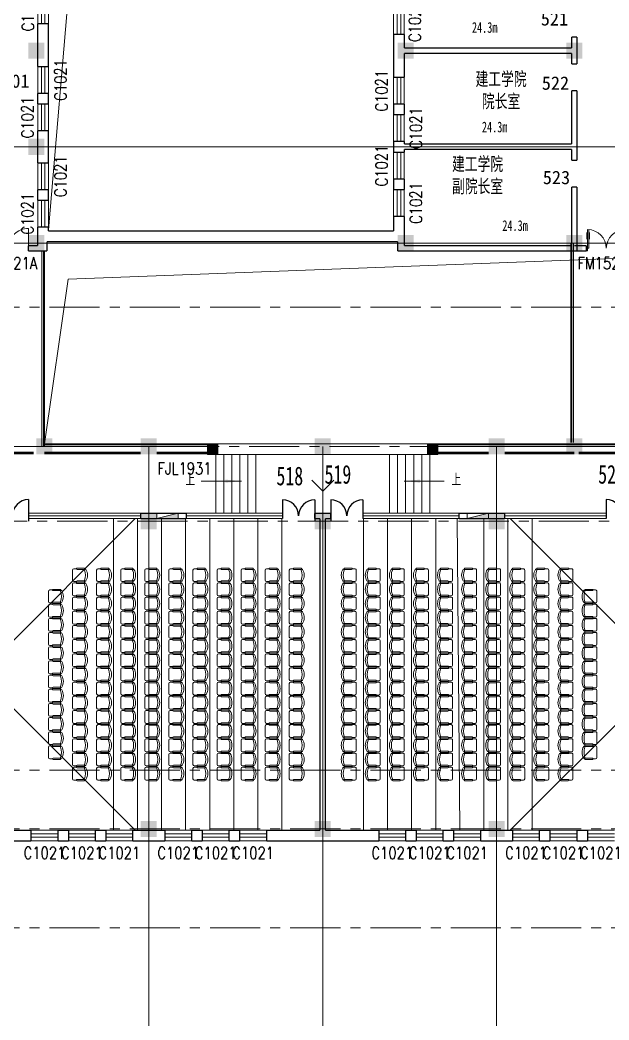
# Model space of a CAD drawing. Extents: x 2719331 to 3465925, y -270324 to -167476.
# Drawn here: x 3397543 to 3419557, y -243851 to -206462 of the extents above; entities that cross this region are included whole.
import ezdxf
from ezdxf.enums import TextEntityAlignment as Align

# ---------------------------------------------------------------- set-up
doc = ezdxf.new("R2010")
doc.units = 0
doc.header["$LTSCALE"] = 1500
doc.header["$MEASUREMENT"] = 0
doc.linetypes.add('CENTER', pattern=[2, 1.25, -0.25, 0.25, -0.25])
doc.linetypes.add('DASH', pattern=[0.35, 0.25, -0.1])
doc.layers.get('0').update_dxf_attribs({"linetype": 'CONTINUOUS', "lineweight": 0})
for name, color, linetype, lineweight in [('COLUMN', 7, 'CONTINUOUS', 5), ('DOTE', 7, 'CENTER', 5), ('LVTRY', 7, 'CONTINUOUS', 5), ('OTHER', 7, 'CONTINUOUS', 5), ('P-S-TEXT', 7, 'CONTINUOUS', 5), ('PUB_DIM', 250, 'CONTINUOUS', 5), ('STAIR', 7, 'CONTINUOUS', 5), ('U型玻璃', 7, 'CONTINUOUS', 5), ('WALL', 7, 'CONTINUOUS', 5), ('WINDOW', 7, 'CONTINUOUS', 5), ('WINDOW_TEXT', 7, 'CONTINUOUS', 5), ('我的', 7, 'CONTINUOUS', 5), ('消火栓', 7, 'CONTINUOUS', 5), ('防火卷帘', 7, 'CONTINUOUS', 5), ('防火卷帘名称', 7, 'CONTINUOUS', 5)]:
    doc.layers.add(name, color=color, linetype=linetype, lineweight=lineweight)
doc.layers.add('中文', color=4, linetype='CONTINUOUS')
doc.layers.add('地面', color=250, linetype='CONTINUOUS')
doc.styles.add('_SIMPLEX', font='SIMPLEX.shx', dxfattribs={"width": 0.6})
doc.styles.add('H1', font='romans.shx', dxfattribs={"width": 1.2, "bigfont": 'hztxt.shx'})
doc.styles.add('HZ4', font='SimSun.ttf', dxfattribs={"width": 0.7, "height": 700})
doc.styles.add('SIMPLEX', font='SIMPLEX.SHX', dxfattribs={"width": 0.6})
doc.styles.get("Standard").update_dxf_attribs({"font": 'SIMHEI.TTF', "height": 1.2})

# ---------------------------------------------------------------- blocks, each defined once
blk = doc.blocks.new('_FZH')
blk.add_solid([(0.5, -0.5), (-0.5, -0.5), (0.5, 0.5), (-0.5, 0.5)])
blk = doc.blocks.new('M_C32CXI')
for p, q in [((-188, 275), (87, 275)), ((87, 225), (-188, 225)), ((212, 250), (112, 250)), ((262, 200), (262, -200)), ((-188, -225), (87, -225)), ((87, -275), (-188, -275)), ((212, -250), (112, -250))]:
    blk.add_line(p, q)
for centre, radius, start, end in [((111, 0), 426, 148.1092, 211.8908), ((-227, 210), 28.1, 338.7607, 148.1092), ((314, 0), 552, 158.7607, 201.2393), ((-188, 250), 25, 90, 270), ((87, 250), 25, 270, 90), ((212, 200), 50, 0, 90), ((-227, -210), 28.1, 211.8908, 21.2393), ((-188, -250), 25, 90, 270), ((87, -250), 25, 270, 90), ((212, -200), 50, 270, 0)]:
    blk.add_arc(centre, radius, start, end)
at = {"width": 0.8, "flags": 9}
for tag in ['XSIZE', 'YSIZE']:
    blk.add_attdef(tag, (0, 0), '', height=0.5, dxfattribs=at)
blk = doc.blocks.new('M_A3PTU')
for p, q in [((-0.5, 0), (-0.499, -0.498)), ((0.5, 0), (0.499, -0.498))]:
    blk.add_line(p, q)
for centre, start, end in [((-0.498, -0.001), 269.885, 0.0763), ((0.498, -0.001), 179.9237, 270.115)]:
    blk.add_arc(centre, 0.498, start, end)
blk = doc.blocks.new('_ARROW')
blk.add_solid([(0, 0), (-1, 0.1), (-1, -0.1)])
blk = doc.blocks.new('A$C68C06AB7')
at = {"layer": '消火栓'}
blk.add_hatch(color=256, dxfattribs=at).paths.add_polyline_path([(800, 200), (0, 200), (800, 0)])
blk.add_line((0, 200), (800, 0), dxfattribs=at)
blk.add_lwpolyline([(0, 200), (0, 0), (800, 0), (800, 200)], close=True, dxfattribs=at)
blk = doc.blocks.new('_WBLK')
for p, q in [((-0.5, 0.5), (0.5, 0.5)), ((0.5, 0.167), (-0.5, 0.167)), ((0.5, -0.167), (-0.5, -0.167)), ((-0.5, -0.5), (0.5, -0.5))]:
    blk.add_line(p, q)
at = {"layer": 'WINDOW_TEXT', "style": 'SIMPLEX', "flags": 9}
blk.add_attdef('A', text='', height=1, dxfattribs=at).set_placement((0, 1.5), align=Align.MIDDLE)
blk = doc.blocks.new('M_A20TUI')
for p, q in [((-0.483, 0.396), (-0.483, 0.235)), ((-0.467, 0.471), (-0.467, -0.062)), ((-0.433, 0.47), (-0.433, 0.004)), ((-0.417, 0.396), (-0.417, 0.235)), ((0.417, 0.396), (0.417, 0.235)), ((0.433, 0.47), (0.433, 0.004)), ((0.467, 0.471), (0.467, -0.062)), ((0.483, 0.396), (0.483, 0.235)), ((-0.5, 0.004), (-0.433, 0.004)), ((-0.5, 0.004), (-0.5, -0.062)), ((0.5, 0.004), (0.433, 0.004)), ((0.5, 0.004), (0.5, -0.062)), ((-0.5, -0.062), (-0.467, -0.062)), ((0.5, -0.062), (0.467, -0.062))]:
    blk.add_line(p, q)
for centre, start, end in [((-0.467, 0.004), 0, 90), ((0.467, 0.004), 90, 180)]:
    blk.add_arc(centre, 0.467, start, end)

msp = doc.modelspace()

# ---------------------------------------------------------------- linework, layer by layer
at = {"lineweight": 25}
for p, q in [((3397857.5, -224395.2), (3397857.5, -225204.1)), ((3407357.2, -224404.1), (3407357.2, -225104.1)), ((3408557.2, -224404.1), (3408557.2, -225204.1)), ((3409157.2, -224404.1), (3409157.2, -225204.1)), ((3410357.2, -224404.1), (3410357.2, -225104.1)), ((3419456.9, -224395.2), (3419456.9, -225104.1))]:
    msp.add_line(p, q, dxfattribs=at)
for centre, start, end in [((3397857.5, -224995.2), 90, 180), ((3407357.2, -225004.1), 0, 90), ((3408557.2, -225004.1), 90, 180), ((3409157.2, -225004.1), 0, 90), ((3410357.2, -225004.1), 90, 180), ((3419456.9, -224995.2), 0, 90)]:
    msp.add_arc(centre, 600, start, end, dxfattribs=at)
at = {"layer": 'COLUMN', "lineweight": 0}
msp.add_line((3362644.6, -214804.1), (3434982.5, -214804.1), dxfattribs=at)
at = {"layer": 'DOTE', "lineweight": 0}
for p, q in [((3362644.6, -211204.2), (3433830.9, -211204.2)), ((3388120.6, -211204.1), (3434541, -211204.1)), ((3362644.6, -217204.2), (3433830.9, -217204.2)), ((3434982.5, -222404.1), (3365932.9, -222404.1)), ((3365932.9, -225204.1), (3434982.5, -225204.1)), ((3362644.6, -234504.1), (3434982.5, -234504.1)), ((3362644.6, -236704.1), (3434982.5, -236704.1)), ((3362644.6, -240404.1), (3434982.5, -240404.1))]:
    msp.add_line(p, q, dxfattribs=at)
at = {"layer": 'LVTRY', "lineweight": 0}
for p, q in [((3401849.6, -225104.1), (3396024.6, -230929.1)), ((3401033.7, -236754.1), (3401033.7, -225104.1)), ((3401933.7, -236754.1), (3401933.7, -225104.1)), ((3402833.7, -236754.1), (3402833.7, -225104.1)), ((3403733.7, -236754.1), (3403733.7, -225104.1)), ((3404633.7, -236754.1), (3404633.7, -225104.1)), ((3405533.7, -236754.1), (3405533.7, -225104.1)), ((3406433.7, -236754.1), (3406433.7, -225104.1)), ((3407333.7, -236754.1), (3407333.7, -225104.1)), ((3410380.6, -236754.1), (3410380.6, -225104.1)), ((3411280.6, -236754.1), (3411280.6, -225104.1)), ((3412180.6, -236754.1), (3412180.6, -225104.1)), ((3413080.6, -236754.1), (3413080.6, -225104.1)), ((3413980.6, -236754.1), (3413880.6, -225104.1)), ((3414880.6, -236754.1), (3414880.6, -225104.1)), ((3415780.6, -236754.1), (3415780.6, -225104.1)), ((3415864.7, -225104.1), (3421689.7, -230929.1)), ((3416680.6, -236754.1), (3416680.6, -225104.1)), ((3401849.6, -236754.1), (3396024.6, -230929.1)), ((3415864.7, -236754.1), (3421689.7, -230929.1))]:
    msp.add_line(p, q, dxfattribs=at)
at = {"layer": 'OTHER', "lineweight": 0}
for points in [[(3411507.2, -193653.9), (3400225.6, -195204.1), (3398607.2, -214304.1)], [(3398457.2, -222304.1), (3399347.9, -216154.8), (3426957.3, -215104.2)]]:
    msp.add_lwpolyline(points, dxfattribs=at)
at = {"layer": 'PUB_DIM', "lineweight": 0}
for p, q in [((3408444.7, -223669.2), (3408857.2, -224081.7)), ((3408857.2, -224081.7), (3409269.7, -223669.2))]:
    msp.add_line(p, q, dxfattribs=at)
for points in [[(3405816.2, -223704.1), (3404318.4, -223704.1)], [(3411898.1, -223704.1), (3413395.9, -223704.1)]]:
    msp.add_lwpolyline(points, dxfattribs=at)
at = {"layer": 'STAIR', "lineweight": 0}
for p, q in [((3418125.4, -214804.1), (3418125.4, -222264)), ((3418165.4, -214804.1), (3418165.4, -222264)), ((3418225.4, -214804.1), (3418225.4, -222264)), ((3398357.2, -215104.1), (3398357.2, -222404.1)), ((3398417.2, -215104.1), (3398417.2, -222404.1)), ((3398457.2, -215104.1), (3398457.2, -222404.1)), ((3398457.2, -222304.1), (3404557.2, -222304.1)), ((3404557.2, -222344.1), (3398457.2, -222344.1)), ((3398457.2, -222404.1), (3404557.2, -222404.1)), ((3413157.2, -222304.1), (3426957.3, -222304.1)), ((3413157.2, -222344.1), (3426957.3, -222344.1)), ((3413157.2, -222404.1), (3426957.3, -222404.1)), ((3404857.2, -224904.1), (3404857.2, -222704.1)), ((3405157.2, -224904.1), (3405157.2, -222704.1)), ((3405457.2, -224904.1), (3405457.2, -222704.1)), ((3405757.2, -224904.1), (3405757.2, -222704.1)), ((3406057.2, -224904.1), (3406057.2, -222704.1)), ((3406357.2, -224904.1), (3406357.2, -222704.1)), ((3411357.2, -224904.1), (3411357.2, -222704.1)), ((3411657.2, -224904.1), (3411657.2, -222704.1)), ((3411957.2, -224904.1), (3411957.2, -222704.1)), ((3412257.2, -224904.1), (3412257.2, -222704.1)), ((3412557.2, -224904.1), (3412557.2, -222704.1)), ((3412857.2, -224904.1), (3412857.2, -222704.1))]:
    msp.add_line(p, q, dxfattribs=at)
at = {"layer": 'U型玻璃', "lineweight": 0}
for p, q in [((3397857.5, -224904.1), (3397857.5, -225104.1)), ((3402057.2, -224904.1), (3397857.5, -224904.1)), ((3402057.2, -225004.1), (3397857.5, -225004.1)), ((3407357.2, -224904.1), (3403757.2, -224904.1)), ((3407357.2, -225004.1), (3403757.2, -225004.1)), ((3407357.2, -225104.1), (3407357.2, -224904.1)), ((3410357.2, -225104.1), (3410357.2, -224904.1)), ((3413957.2, -224904.1), (3410357.2, -224904.1)), ((3413957.2, -225004.1), (3410357.2, -225004.1)), ((3419456.9, -224904.1), (3415657.2, -224904.1)), ((3419456.9, -225004.1), (3415657.2, -225004.1)), ((3419456.9, -224904.1), (3419456.9, -225104.1)), ((3402057.2, -225104.1), (3397857.5, -225104.1)), ((3407357.2, -225104.1), (3403757.2, -225104.1)), ((3413957.2, -225104.1), (3410357.2, -225104.1)), ((3419456.9, -225104.1), (3415657.2, -225104.1))]:
    msp.add_line(p, q, dxfattribs=at)
at = {"layer": 'WALL', "lineweight": 0}
for p, q in [((3413157.2, -222304.1), (3404557.2, -222304.1)), ((3404557.2, -222304.1), (3404557.2, -222704.1)), ((3413157.2, -222704.1), (3413157.2, -222304.1)), ((3404557.2, -222704.1), (3413157.2, -222704.1))]:
    msp.add_line(p, q, dxfattribs=at)
at = {"layer": 'WALL', "lineweight": 0, "const_width": 50}
for points in [[(3398607.2, -206604.1), (3398207.2, -206604.1)], [(3398207.2, -206604.1), (3398207.2, -208204.1)], [(3398607.2, -208204.1), (3398607.2, -206604.1)], [(3411507.2, -208604.1), (3411507.2, -207004.1)], [(3411907.2, -207004.1), (3411507.2, -207004.1)], [(3411907.2, -207504.1), (3411907.2, -207004.1)], [(3418357.2, -207104.1), (3418157.2, -207104.1)], [(3418157.2, -207504.1), (3418157.2, -207104.1)], [(3418357.2, -208104.1), (3418357.2, -207104.1)], [(3411907.2, -207504.1), (3418157.2, -207504.1)], [(3411907.2, -208604.1), (3411907.2, -207704.1)], [(3411907.2, -207704.1), (3418157.2, -207704.1)], [(3418157.2, -208104.1), (3418157.2, -207704.1)], [(3398607.2, -208204.1), (3398207.2, -208204.1)], [(3418357.2, -208104.1), (3418157.2, -208104.1)], [(3411907.2, -208604.1), (3411507.2, -208604.1)], [(3398607.2, -209204.1), (3398207.2, -209204.1)], [(3398207.2, -209204.1), (3398207.2, -209604.1)], [(3398607.2, -209604.1), (3398607.2, -209204.1)], [(3418157.1, -209104.1), (3418357.2, -209104.1)], [(3418157.2, -211104.1), (3418157.2, -209104.1)], [(3418357.2, -211704.1), (3418357.2, -209104.1)], [(3398607.2, -209604.1), (3398207.2, -209604.1)], [(3411907.2, -209604.1), (3411507.2, -209604.1)], [(3411507.2, -210004.1), (3411507.2, -209604.1)], [(3411907.2, -210004.1), (3411907.2, -209604.1)], [(3411907.2, -210004.1), (3411507.2, -210004.1)], [(3398607.2, -210604.1), (3398207.2, -210604.1)], [(3398207.2, -210604.1), (3398207.2, -211804.1)], [(3398607.2, -211804.1), (3398607.2, -210604.1)], [(3411507.2, -211404.1), (3411507.2, -211004.1)], [(3411907.2, -211004.1), (3411507.2, -211004.1)], [(3411907.2, -211104.1), (3411907.2, -211004.1)], [(3411907.2, -211104.1), (3418157.2, -211104.1)], [(3411907.2, -211404.1), (3411507.2, -211404.1)], [(3411907.2, -211304.1), (3418157.2, -211304.1)], [(3411907.2, -211404.1), (3411907.2, -211304.1)], [(3418157.2, -211704.1), (3418157.2, -211304.1)], [(3398607.2, -211804.1), (3398207.2, -211804.1)], [(3418357.2, -211704.1), (3418157.1, -211704.1)], [(3411507.2, -212804.1), (3411507.2, -212404.1)], [(3411907.2, -212404.1), (3411507.2, -212404.1)], [(3411907.2, -212804.1), (3411907.2, -212404.1)], [(3418357.2, -212704.1), (3418157.2, -212704.1)], [(3418157.2, -214904.1), (3418157.2, -212704.1)], [(3418357.2, -215104.1), (3418357.2, -212704.1)], [(3398607.2, -212804.1), (3398207.2, -212804.1)], [(3398207.2, -212804.1), (3398207.2, -213204.1)], [(3398607.2, -213204.1), (3398607.2, -212804.1)], [(3411907.2, -212804.1), (3411507.2, -212804.1)], [(3398607.2, -213204.1), (3398207.2, -213204.1)], [(3411907.2, -213804.1), (3411507.2, -213804.1)], [(3411507.2, -214354.1), (3411507.2, -213804.1)], [(3411907.2, -214904.1), (3411907.2, -213804.1)], [(3398607.2, -214204.1), (3398207.2, -214204.1)], [(3398207.2, -214204.1), (3398207.2, -214904.1)], [(3398607.2, -214354.1), (3398607.2, -214204.1)], [(3411507.2, -214354.1), (3398607.2, -214354.1)], [(3397857.2, -214904.1), (3397857.2, -215104.1)], [(3398207.2, -214904.1), (3397857.2, -214904.1)], [(3411657.2, -214754.1), (3398557.2, -214754.1)], [(3398557.2, -214754.1), (3398557.2, -215104.1)], [(3411657.2, -214754.1), (3411657.2, -215104.1)], [(3418157.2, -214904.1), (3411907.2, -214904.1)], [(3418707.2, -214904.1), (3418257.2, -214904.1)], [(3418707.2, -214904.1), (3418707.2, -215104.1)], [(3398557.2, -215104.1), (3397857.2, -215104.1)], [(3418357.2, -215104.1), (3411657.2, -215104.1)], [(3418707.2, -215104.1), (3418257.2, -215104.1)], [(3402057.2, -224904.1), (3402057.2, -225104.1)], [(3403757.2, -224904.1), (3402057.2, -224904.1)], [(3403757.2, -225104.1), (3403757.2, -224904.1)], [(3408557.2, -225104.1), (3408557.2, -224904.1)], [(3409168, -224904.1), (3408557.2, -224904.1)], [(3409157.2, -225104.1), (3409157.2, -224904.1)], [(3413957.2, -225104.1), (3413957.2, -224904.1)], [(3415657.2, -224904.1), (3413957.2, -224904.1)], [(3415657.2, -224904.1), (3415657.2, -225104.1)], [(3403757.2, -225104.1), (3402057.2, -225104.1)], [(3408757.2, -225104.1), (3408557.2, -225104.1)], [(3408757.2, -236754.1), (3408757.2, -225104.1)], [(3408957.2, -236754.1), (3408957.2, -225104.1)], [(3409157.2, -225104.1), (3408957.2, -225104.1)], [(3415657.2, -225104.1), (3413957.2, -225104.1)], [(3395807.2, -236754.1), (3397957.2, -236754.1)], [(3397957.2, -237154.1), (3397957.2, -236754.1)], [(3398957.2, -237154.1), (3398957.2, -236754.1)], [(3398957.2, -236754.1), (3399357.2, -236754.1)], [(3399357.2, -237154.1), (3399357.2, -236754.1)], [(3400357.2, -237154.1), (3400357.2, -236754.1)], [(3400357.2, -236754.1), (3400757.2, -236754.1)], [(3400757.2, -237154.1), (3400757.2, -236754.1)], [(3401757.2, -237154.1), (3401757.2, -236754.1)], [(3401757.2, -236754.1), (3402957.2, -236754.1)], [(3402957.2, -237154.1), (3402957.2, -236754.1)], [(3403957.2, -237154.1), (3403957.2, -236754.1)], [(3403957.2, -236754.1), (3404357.2, -236754.1)], [(3404357.2, -237154.1), (3404357.2, -236754.1)], [(3405357.2, -237154.1), (3405357.2, -236754.1)], [(3405357.2, -236754.1), (3405757.2, -236754.1)], [(3405757.2, -237154.1), (3405757.2, -236754.1)], [(3406757.2, -237154.1), (3406757.2, -236754.1)], [(3406757.2, -236754.1), (3408757.2, -236754.1)], [(3408957.2, -236754.1), (3410957.2, -236754.1)], [(3410957.2, -237154.1), (3410957.2, -236754.1)], [(3411957.2, -237154.1), (3411957.2, -236754.1)], [(3411957.2, -236754.1), (3412357.2, -236754.1)], [(3412357.2, -237154.1), (3412357.2, -236754.1)], [(3413357.2, -237154.1), (3413357.2, -236754.1)], [(3413357.2, -236754.1), (3413757.2, -236754.1)], [(3413757.2, -237154.1), (3413757.2, -236754.1)], [(3414757.2, -237154.1), (3414757.2, -236754.1)], [(3414757.2, -236754.1), (3415957.2, -236754.1)], [(3415957.2, -237154.1), (3415957.2, -236754.1)], [(3416957.2, -237154.1), (3416957.2, -236754.1)], [(3416957.2, -236754.1), (3417357.2, -236754.1)], [(3417357.2, -237154.1), (3417357.2, -236754.1)], [(3418357.2, -237154.1), (3418357.2, -236754.1)], [(3418357.2, -236754.1), (3418757.2, -236754.1)], [(3418757.2, -237154.1), (3418757.2, -236754.1)], [(3397957.2, -237154.1), (3395407.2, -237154.1)], [(3399357.2, -237154.1), (3398957.2, -237154.1)], [(3400757.2, -237154.1), (3400357.2, -237154.1)], [(3402957.2, -237154.1), (3401757.2, -237154.1)], [(3404357.2, -237154.1), (3403957.2, -237154.1)], [(3405757.2, -237154.1), (3405357.2, -237154.1)], [(3410957.2, -237154.1), (3406757.2, -237154.1)], [(3412357.2, -237154.1), (3411957.2, -237154.1)], [(3413757.2, -237154.1), (3413357.2, -237154.1)], [(3415957.2, -237154.1), (3414757.2, -237154.1)], [(3417357.2, -237154.1), (3416957.2, -237154.1)], [(3418757.2, -237154.1), (3418357.2, -237154.1)]]:
    msp.add_lwpolyline(points, dxfattribs=at)
at = {"layer": 'WALL', "lineweight": 0}
msp.add_lwpolyline([(3404557.2, -222704.1), (3413157.2, -222704.1), (3413157.2, -222304.1), (3404557.2, -222304.1)], close=True, dxfattribs=at)
at = {"layer": '我的', "lineweight": 0}
for p, q in [((3402357.2, -248943.8), (3402357.2, -222404.1)), ((3408857.2, -248943.8), (3408857.2, -222404.1)), ((3415357.2, -248943.8), (3415357.2, -222404.1))]:
    msp.add_line(p, q, dxfattribs=at)
at = {"layer": '防火卷帘', "linetype": 'DASH', "lineweight": 0, "const_width": 100}
for points in [[(3398057.2, -222654.1), (3396157.2, -222654.1)], [(3402057.2, -222654.1), (3398457.2, -222654.1)], [(3404557.2, -222654.1), (3402657.2, -222654.1)], [(3413157.2, -222654.1), (3415057.2, -222654.1)], [(3415657.2, -222654.1), (3418257.8, -222654.1)], [(3418424.3, -222654.1), (3421025, -222654.1)]]:
    msp.add_lwpolyline(points, dxfattribs=at)

# ---------------------------------------------------------------- block references
at = {"layer": 'COLUMN', "lineweight": 0}
for p, xscale, yscale, zscale in [((3398157.2, -207604.1), 600, 600, 600), ((3411957.2, -207604.1), 600, 600, 600), ((3418257.2, -207604.1), 600, 600, 600), ((3398157.2, -211204.1), 600, 600, 600), ((3398157.2, -214804.1), 600, 600, 600), ((3411957.2, -214804.1), 600, 600, 600), ((3418257.2, -214804.1), 600, 600, 600), ((3398457.2, -222404.1), 600, 600, 600), ((3404757.2, -222504.1), 400, 400, 400), ((3408857.2, -222404.1), 600, 600, 600), ((3412957.2, -222504.1), -400, 400, 400), ((3418257.2, -222404.1), 600, 600, 600), ((3415357.2, -225204.1), -600, 600, 600), ((3415357.2, -236704.1), -600, 600, 600)]:
    msp.add_blockref('_FZH', p, dxfattribs=dict(at, xscale=xscale, yscale=yscale, zscale=zscale))
at = {"layer": 'COLUMN', "lineweight": 0, "xscale": 600, "yscale": 600, "zscale": 600, "rotation": 359.9999999999999}
for p in [(3402357.2, -222404.1), (3415357.2, -222404.1), (3402357.2, -225204.1), (3408857.2, -225204.1), (3402357.2, -236704.1), (3408857.2, -236704.1)]:
    msp.add_blockref('_FZH', p, dxfattribs=at)
at = {"layer": 'LVTRY', "lineweight": 0, "yscale": 0.9636363636363636, "zscale": 0.9636363636363636}
for p, xscale, rotation in [((3399760.7, -227219.1), -0.9636363636363636, 359.9999999998619), ((3400660.7, -227219.1), -0.9636363636363636, 359.9999999998619), ((3401560.7, -227219.1), -0.9636363636363636, 359.9999999998619), ((3402460.7, -227219.1), -0.9636363636363636, 359.9999999998619), ((3403360.7, -227219.1), -0.9636363636363636, 359.9999999998619), ((3404260.7, -227219.1), -0.9636363636363636, 359.9999999998619), ((3405160.7, -227219.1), -0.9636363636363636, 359.9999999998619), ((3406060.7, -227219.1), -0.9636363636363636, 359.9999999998619), ((3406960.7, -227219.1), -0.9636363636363636, 359.9999999998619), ((3407860.7, -227219.1), -0.9636363636363636, 359.9999999998619), ((3409853.6, -227219.1), 0.9636363636363636, 1.381295078317635e-10), ((3410753.6, -227219.1), 0.9636363636363636, 1.381295078317635e-10), ((3411653.6, -227219.1), 0.9636363636363636, 1.381295078317635e-10), ((3412553.6, -227219.1), 0.9636363636363636, 1.381295078317635e-10), ((3413453.6, -227219.1), 0.9636363636363636, 1.381295078317635e-10), ((3414353.6, -227219.1), 0.9636363636363636, 1.381295078317635e-10), ((3415253.6, -227219.1), 0.9636363636363636, 1.381295078317635e-10), ((3416153.6, -227219.1), 0.9636363636363636, 1.381295078317635e-10), ((3417053.6, -227219.1), 0.9636363636363636, 1.381295078317635e-10), ((3417953.6, -227219.1), 0.9636363636363636, 1.381295078317635e-10), ((3399760.7, -227749.1), -0.9636363636363636, 359.9999999998619), ((3400660.7, -227749.1), -0.9636363636363636, 359.9999999998619), ((3401560.7, -227749.1), -0.9636363636363636, 359.9999999998619), ((3402460.7, -227749.1), -0.9636363636363636, 359.9999999998619), ((3403360.7, -227749.1), -0.9636363636363636, 359.9999999998619), ((3404260.7, -227749.1), -0.9636363636363636, 359.9999999998619), ((3405160.7, -227749.1), -0.9636363636363636, 359.9999999998619), ((3406060.7, -227749.1), -0.9636363636363636, 359.9999999998619), ((3406960.7, -227749.1), -0.9636363636363636, 359.9999999998619), ((3407860.7, -227749.1), -0.9636363636363636, 359.9999999998619), ((3409853.6, -227749.1), 0.9636363636363636, 1.381295078317635e-10), ((3410753.6, -227749.1), 0.9636363636363636, 1.381295078317635e-10), ((3411653.6, -227749.1), 0.9636363636363636, 1.381295078317635e-10), ((3412553.6, -227749.1), 0.9636363636363636, 1.381295078317635e-10), ((3413453.6, -227749.1), 0.9636363636363636, 1.381295078317635e-10), ((3414353.6, -227749.1), 0.9636363636363636, 1.381295078317635e-10), ((3415253.6, -227749.1), 0.9636363636363636, 1.381295078317635e-10), ((3416153.6, -227749.1), 0.9636363636363636, 1.381295078317635e-10), ((3417053.6, -227749.1), 0.9636363636363636, 1.381295078317635e-10), ((3417953.6, -227749.1), 0.9636363636363636, 1.381295078317635e-10), ((3398860.7, -228014.1), -0.9636363636363636, 359.9999999998619), ((3399760.7, -228279.1), -0.9636363636363636, 359.9999999998619), ((3400660.7, -228279.1), -0.9636363636363636, 359.9999999998619), ((3401560.7, -228279.1), -0.9636363636363636, 359.9999999998619), ((3402460.7, -228279.1), -0.9636363636363636, 359.9999999998619), ((3403360.7, -228279.1), -0.9636363636363636, 359.9999999998619), ((3404260.7, -228279.1), -0.9636363636363636, 359.9999999998619), ((3405160.7, -228279.1), -0.9636363636363636, 359.9999999998619), ((3406060.7, -228279.1), -0.9636363636363636, 359.9999999998619), ((3406960.7, -228279.1), -0.9636363636363636, 359.9999999998619), ((3407860.7, -228279.1), -0.9636363636363636, 359.9999999998619), ((3409853.6, -228279.1), 0.9636363636363636, 1.381295078317635e-10), ((3410753.6, -228279.1), 0.9636363636363636, 1.381295078317635e-10), ((3411653.6, -228279.1), 0.9636363636363636, 1.381295078317635e-10), ((3412553.6, -228279.1), 0.9636363636363636, 1.381295078317635e-10), ((3413453.6, -228279.1), 0.9636363636363636, 1.381295078317635e-10), ((3414353.6, -228279.1), 0.9636363636363636, 1.381295078317635e-10), ((3415253.6, -228279.1), 0.9636363636363636, 1.381295078317635e-10), ((3416153.6, -228279.1), 0.9636363636363636, 1.381295078317635e-10), ((3417053.6, -228279.1), 0.9636363636363636, 1.381295078317635e-10), ((3417953.6, -228279.1), 0.9636363636363636, 1.381295078317635e-10), ((3418853.6, -228014.1), 0.9636363636363636, 1.381295078317635e-10), ((3398860.7, -228544.1), -0.9636363636363636, 359.9999999998619), ((3418853.6, -228544.1), 0.9636363636363636, 1.381295078317635e-10), ((3398860.7, -229074.1), -0.9636363636363636, 359.9999999998619), ((3399760.7, -228809.1), -0.9636363636363636, 359.9999999998619), ((3400660.7, -228809.1), -0.9636363636363636, 359.9999999998619), ((3401560.7, -228809.1), -0.9636363636363636, 359.9999999998619), ((3402460.7, -228809.1), -0.9636363636363636, 359.9999999998619), ((3403360.7, -228809.1), -0.9636363636363636, 359.9999999998619), ((3404260.7, -228809.1), -0.9636363636363636, 359.9999999998619), ((3405160.7, -228809.1), -0.9636363636363636, 359.9999999998619), ((3406060.7, -228809.1), -0.9636363636363636, 359.9999999998619), ((3406960.7, -228809.1), -0.9636363636363636, 359.9999999998619), ((3407860.7, -228809.1), -0.9636363636363636, 359.9999999998619), ((3409853.6, -228809.1), 0.9636363636363636, 1.381295078317635e-10), ((3410753.6, -228809.1), 0.9636363636363636, 1.381295078317635e-10), ((3411653.6, -228809.1), 0.9636363636363636, 1.381295078317635e-10), ((3412553.6, -228809.1), 0.9636363636363636, 1.381295078317635e-10), ((3413453.6, -228809.1), 0.9636363636363636, 1.381295078317635e-10), ((3414353.6, -228809.1), 0.9636363636363636, 1.381295078317635e-10), ((3415253.6, -228809.1), 0.9636363636363636, 1.381295078317635e-10), ((3416153.6, -228809.1), 0.9636363636363636, 1.381295078317635e-10), ((3417053.6, -228809.1), 0.9636363636363636, 1.381295078317635e-10), ((3417953.6, -228809.1), 0.9636363636363636, 1.381295078317635e-10), ((3418853.6, -229074.1), 0.9636363636363636, 1.381295078317635e-10), ((3399760.7, -229339.1), -0.9636363636363636, 359.9999999998619), ((3400660.7, -229339.1), -0.9636363636363636, 359.9999999998619), ((3401560.7, -229339.1), -0.9636363636363636, 359.9999999998619), ((3402460.7, -229339.1), -0.9636363636363636, 359.9999999998619), ((3403360.7, -229339.1), -0.9636363636363636, 359.9999999998619), ((3404260.7, -229339.1), -0.9636363636363636, 359.9999999998619), ((3405160.7, -229339.1), -0.9636363636363636, 359.9999999998619), ((3406060.7, -229339.1), -0.9636363636363636, 359.9999999998619), ((3406960.7, -229339.1), -0.9636363636363636, 359.9999999998619), ((3407860.7, -229339.1), -0.9636363636363636, 359.9999999998619), ((3409853.6, -229339.1), 0.9636363636363636, 1.381295078317635e-10), ((3410753.6, -229339.1), 0.9636363636363636, 1.381295078317635e-10), ((3411653.6, -229339.1), 0.9636363636363636, 1.381295078317635e-10), ((3412553.6, -229339.1), 0.9636363636363636, 1.381295078317635e-10), ((3413453.6, -229339.1), 0.9636363636363636, 1.381295078317635e-10), ((3414353.6, -229339.1), 0.9636363636363636, 1.381295078317635e-10), ((3415253.6, -229339.1), 0.9636363636363636, 1.381295078317635e-10), ((3416153.6, -229339.1), 0.9636363636363636, 1.381295078317635e-10), ((3417053.6, -229339.1), 0.9636363636363636, 1.381295078317635e-10), ((3417953.6, -229339.1), 0.9636363636363636, 1.381295078317635e-10), ((3398860.7, -229604.1), -0.9636363636363636, 359.9999999998619), ((3418853.6, -229604.1), 0.9636363636363636, 1.381295078317635e-10), ((3398860.7, -230134.1), -0.9636363636363636, 359.9999999998619), ((3399760.7, -229869.1), -0.9636363636363636, 359.9999999998619), ((3400660.7, -229869.1), -0.9636363636363636, 359.9999999998619), ((3401560.7, -229869.1), -0.9636363636363636, 359.9999999998619), ((3402460.7, -229869.1), -0.9636363636363636, 359.9999999998619), ((3403360.7, -229869.1), -0.9636363636363636, 359.9999999998619), ((3404260.7, -229869.1), -0.9636363636363636, 359.9999999998619), ((3405160.7, -229869.1), -0.9636363636363636, 359.9999999998619), ((3406060.7, -229869.1), -0.9636363636363636, 359.9999999998619), ((3406960.7, -229869.1), -0.9636363636363636, 359.9999999998619), ((3407860.7, -229869.1), -0.9636363636363636, 359.9999999998619), ((3409853.6, -229869.1), 0.9636363636363636, 1.381295078317635e-10), ((3410753.6, -229869.1), 0.9636363636363636, 1.381295078317635e-10), ((3411653.6, -229869.1), 0.9636363636363636, 1.381295078317635e-10), ((3412553.6, -229869.1), 0.9636363636363636, 1.381295078317635e-10), ((3413453.6, -229869.1), 0.9636363636363636, 1.381295078317635e-10), ((3414353.6, -229869.1), 0.9636363636363636, 1.381295078317635e-10), ((3415253.6, -229869.1), 0.9636363636363636, 1.381295078317635e-10), ((3416153.6, -229869.1), 0.9636363636363636, 1.381295078317635e-10), ((3417053.6, -229869.1), 0.9636363636363636, 1.381295078317635e-10), ((3417953.6, -229869.1), 0.9636363636363636, 1.381295078317635e-10), ((3418853.6, -230134.1), 0.9636363636363636, 1.381295078317635e-10), ((3399760.7, -230399.1), -0.9636363636363636, 359.9999999998619), ((3400660.7, -230399.1), -0.9636363636363636, 359.9999999998619), ((3401560.7, -230399.1), -0.9636363636363636, 359.9999999998619), ((3402460.7, -230399.1), -0.9636363636363636, 359.9999999998619), ((3403360.7, -230399.1), -0.9636363636363636, 359.9999999998619), ((3404260.7, -230399.1), -0.9636363636363636, 359.9999999998619), ((3405160.7, -230399.1), -0.9636363636363636, 359.9999999998619), ((3406060.7, -230399.1), -0.9636363636363636, 359.9999999998619), ((3406960.7, -230399.1), -0.9636363636363636, 359.9999999998619), ((3407860.7, -230399.1), -0.9636363636363636, 359.9999999998619), ((3409853.6, -230399.1), 0.9636363636363636, 1.381295078317635e-10), ((3410753.6, -230399.1), 0.9636363636363636, 1.381295078317635e-10), ((3411653.6, -230399.1), 0.9636363636363636, 1.381295078317635e-10), ((3412553.6, -230399.1), 0.9636363636363636, 1.381295078317635e-10), ((3413453.6, -230399.1), 0.9636363636363636, 1.381295078317635e-10), ((3414353.6, -230399.1), 0.9636363636363636, 1.381295078317635e-10), ((3415253.6, -230399.1), 0.9636363636363636, 1.381295078317635e-10), ((3416153.6, -230399.1), 0.9636363636363636, 1.381295078317635e-10), ((3417053.6, -230399.1), 0.9636363636363636, 1.381295078317635e-10), ((3417953.6, -230399.1), 0.9636363636363636, 1.381295078317635e-10), ((3398860.7, -230664.1), -0.9636363636363636, 359.9999999998619), ((3399760.7, -230929.1), -0.9636363636363636, 359.9999999998619), ((3400660.7, -230929.1), -0.9636363636363636, 359.9999999998619), ((3401560.7, -230929.1), -0.9636363636363636, 359.9999999998619), ((3402460.7, -230929.1), -0.9636363636363636, 359.9999999998619), ((3403360.7, -230929.1), -0.9636363636363636, 359.9999999998619), ((3404260.7, -230929.1), -0.9636363636363636, 359.9999999998619), ((3405160.7, -230929.1), -0.9636363636363636, 359.9999999998619), ((3406060.7, -230929.1), -0.9636363636363636, 359.9999999998619), ((3406960.7, -230929.1), -0.9636363636363636, 359.9999999998619), ((3407860.7, -230929.1), -0.9636363636363636, 359.9999999998619), ((3409853.6, -230929.1), 0.9636363636363636, 1.381295078317635e-10), ((3410753.6, -230929.1), 0.9636363636363636, 1.381295078317635e-10), ((3411653.6, -230929.1), 0.9636363636363636, 1.381295078317635e-10), ((3412553.6, -230929.1), 0.9636363636363636, 1.381295078317635e-10), ((3413453.6, -230929.1), 0.9636363636363636, 1.381295078317635e-10), ((3414353.6, -230929.1), 0.9636363636363636, 1.381295078317635e-10), ((3415253.6, -230929.1), 0.9636363636363636, 1.381295078317635e-10), ((3416153.6, -230929.1), 0.9636363636363636, 1.381295078317635e-10), ((3417053.6, -230929.1), 0.9636363636363636, 1.381295078317635e-10), ((3417953.6, -230929.1), 0.9636363636363636, 1.381295078317635e-10), ((3418853.6, -230664.1), 0.9636363636363636, 1.381295078317635e-10), ((3398860.7, -231194.1), -0.9636363636363636, 359.9999999998619), ((3418853.6, -231194.1), 0.9636363636363636, 1.381295078317635e-10), ((3399760.7, -231459.1), -0.9636363636363636, 359.9999999998619), ((3400660.7, -231459.1), -0.9636363636363636, 359.9999999998619), ((3401560.7, -231459.1), -0.9636363636363636, 359.9999999998619), ((3402460.7, -231459.1), -0.9636363636363636, 359.9999999998619), ((3403360.7, -231459.1), -0.9636363636363636, 359.9999999998619), ((3404260.7, -231459.1), -0.9636363636363636, 359.9999999998619), ((3405160.7, -231459.1), -0.9636363636363636, 359.9999999998619), ((3406060.7, -231459.1), -0.9636363636363636, 359.9999999998619), ((3406960.7, -231459.1), -0.9636363636363636, 359.9999999998619), ((3407860.7, -231459.1), -0.9636363636363636, 359.9999999998619), ((3409853.6, -231459.1), 0.9636363636363636, 1.381295078317635e-10), ((3410753.6, -231459.1), 0.9636363636363636, 1.381295078317635e-10), ((3411653.6, -231459.1), 0.9636363636363636, 1.381295078317635e-10), ((3412553.6, -231459.1), 0.9636363636363636, 1.381295078317635e-10), ((3413453.6, -231459.1), 0.9636363636363636, 1.381295078317635e-10), ((3414353.6, -231459.1), 0.9636363636363636, 1.381295078317635e-10), ((3415253.6, -231459.1), 0.9636363636363636, 1.381295078317635e-10), ((3416153.6, -231459.1), 0.9636363636363636, 1.381295078317635e-10), ((3417053.6, -231459.1), 0.9636363636363636, 1.381295078317635e-10), ((3417953.6, -231459.1), 0.9636363636363636, 1.381295078317635e-10), ((3398860.7, -231724.1), -0.9636363636363636, 359.9999999998619), ((3399760.7, -231989.1), -0.9636363636363636, 359.9999999998619), ((3400660.7, -231989.1), -0.9636363636363636, 359.9999999998619), ((3401560.7, -231989.1), -0.9636363636363636, 359.9999999998619), ((3402460.7, -231989.1), -0.9636363636363636, 359.9999999998619), ((3403360.7, -231989.1), -0.9636363636363636, 359.9999999998619), ((3404260.7, -231989.1), -0.9636363636363636, 359.9999999998619), ((3405160.7, -231989.1), -0.9636363636363636, 359.9999999998619), ((3406060.7, -231989.1), -0.9636363636363636, 359.9999999998619), ((3406960.7, -231989.1), -0.9636363636363636, 359.9999999998619), ((3407860.7, -231989.1), -0.9636363636363636, 359.9999999998619), ((3409853.6, -231989.1), 0.9636363636363636, 1.381295078317635e-10), ((3410753.6, -231989.1), 0.9636363636363636, 1.381295078317635e-10), ((3411653.6, -231989.1), 0.9636363636363636, 1.381295078317635e-10), ((3412553.6, -231989.1), 0.9636363636363636, 1.381295078317635e-10), ((3413453.6, -231989.1), 0.9636363636363636, 1.381295078317635e-10), ((3414353.6, -231989.1), 0.9636363636363636, 1.381295078317635e-10), ((3415253.6, -231989.1), 0.9636363636363636, 1.381295078317635e-10), ((3416153.6, -231989.1), 0.9636363636363636, 1.381295078317635e-10), ((3417053.6, -231989.1), 0.9636363636363636, 1.381295078317635e-10), ((3417953.6, -231989.1), 0.9636363636363636, 1.381295078317635e-10), ((3418853.6, -231724.1), 0.9636363636363636, 1.381295078317635e-10), ((3398860.7, -232254.1), -0.9636363636363636, 359.9999999998619), ((3418853.6, -232254.1), 0.9636363636363636, 1.381295078317635e-10), ((3398860.7, -232784.1), -0.9636363636363636, 359.9999999998619), ((3399760.7, -232519.1), -0.9636363636363636, 359.9999999998619), ((3400660.7, -232519.1), -0.9636363636363636, 359.9999999998619), ((3401560.7, -232519.1), -0.9636363636363636, 359.9999999998619), ((3402460.7, -232519.1), -0.9636363636363636, 359.9999999998619), ((3403360.7, -232519.1), -0.9636363636363636, 359.9999999998619), ((3404260.7, -232519.1), -0.9636363636363636, 359.9999999998619), ((3405160.7, -232519.1), -0.9636363636363636, 359.9999999998619), ((3406060.7, -232519.1), -0.9636363636363636, 359.9999999998619), ((3406960.7, -232519.1), -0.9636363636363636, 359.9999999998619), ((3407860.7, -232519.1), -0.9636363636363636, 359.9999999998619), ((3409853.6, -232519.1), 0.9636363636363636, 1.381295078317635e-10), ((3410753.6, -232519.1), 0.9636363636363636, 1.381295078317635e-10), ((3411653.6, -232519.1), 0.9636363636363636, 1.381295078317635e-10), ((3412553.6, -232519.1), 0.9636363636363636, 1.381295078317635e-10), ((3413453.6, -232519.1), 0.9636363636363636, 1.381295078317635e-10), ((3414353.6, -232519.1), 0.9636363636363636, 1.381295078317635e-10), ((3415253.6, -232519.1), 0.9636363636363636, 1.381295078317635e-10), ((3416153.6, -232519.1), 0.9636363636363636, 1.381295078317635e-10), ((3417053.6, -232519.1), 0.9636363636363636, 1.381295078317635e-10), ((3417953.6, -232519.1), 0.9636363636363636, 1.381295078317635e-10), ((3418853.6, -232784.1), 0.9636363636363636, 1.381295078317635e-10), ((3399760.7, -233049.1), -0.9636363636363636, 359.9999999998619), ((3400660.7, -233049.1), -0.9636363636363636, 359.9999999998619), ((3401560.7, -233049.1), -0.9636363636363636, 359.9999999998619), ((3402460.7, -233049.1), -0.9636363636363636, 359.9999999998619), ((3403360.7, -233049.1), -0.9636363636363636, 359.9999999998619), ((3404260.7, -233049.1), -0.9636363636363636, 359.9999999998619), ((3405160.7, -233049.1), -0.9636363636363636, 359.9999999998619), ((3406060.7, -233049.1), -0.9636363636363636, 359.9999999998619), ((3406960.7, -233049.1), -0.9636363636363636, 359.9999999998619), ((3407860.7, -233049.1), -0.9636363636363636, 359.9999999998619), ((3409853.6, -233049.1), 0.9636363636363636, 1.381295078317635e-10), ((3410753.6, -233049.1), 0.9636363636363636, 1.381295078317635e-10), ((3411653.6, -233049.1), 0.9636363636363636, 1.381295078317635e-10), ((3412553.6, -233049.1), 0.9636363636363636, 1.381295078317635e-10), ((3413453.6, -233049.1), 0.9636363636363636, 1.381295078317635e-10), ((3414353.6, -233049.1), 0.9636363636363636, 1.381295078317635e-10), ((3415253.6, -233049.1), 0.9636363636363636, 1.381295078317635e-10), ((3416153.6, -233049.1), 0.9636363636363636, 1.381295078317635e-10), ((3417053.6, -233049.1), 0.9636363636363636, 1.381295078317635e-10), ((3417953.6, -233049.1), 0.9636363636363636, 1.381295078317635e-10), ((3398860.7, -233314.1), -0.9636363636363636, 359.9999999998619), ((3418853.6, -233314.1), 0.9636363636363636, 1.381295078317635e-10), ((3398860.7, -233844.1), -0.9636363636363636, 359.9999999998619), ((3399760.7, -233579.1), -0.9636363636363636, 359.9999999998619), ((3400660.7, -233579.1), -0.9636363636363636, 359.9999999998619), ((3401560.7, -233579.1), -0.9636363636363636, 359.9999999998619), ((3402460.7, -233579.1), -0.9636363636363636, 359.9999999998619), ((3403360.7, -233579.1), -0.9636363636363636, 359.9999999998619), ((3404260.7, -233579.1), -0.9636363636363636, 359.9999999998619), ((3405160.7, -233579.1), -0.9636363636363636, 359.9999999998619), ((3406060.7, -233579.1), -0.9636363636363636, 359.9999999998619), ((3406960.7, -233579.1), -0.9636363636363636, 359.9999999998619), ((3407860.7, -233579.1), -0.9636363636363636, 359.9999999998619), ((3409853.6, -233579.1), 0.9636363636363636, 1.381295078317635e-10), ((3410753.6, -233579.1), 0.9636363636363636, 1.381295078317635e-10), ((3411653.6, -233579.1), 0.9636363636363636, 1.381295078317635e-10), ((3412553.6, -233579.1), 0.9636363636363636, 1.381295078317635e-10), ((3413453.6, -233579.1), 0.9636363636363636, 1.381295078317635e-10), ((3414353.6, -233579.1), 0.9636363636363636, 1.381295078317635e-10), ((3415253.6, -233579.1), 0.9636363636363636, 1.381295078317635e-10), ((3416153.6, -233579.1), 0.9636363636363636, 1.381295078317635e-10), ((3417053.6, -233579.1), 0.9636363636363636, 1.381295078317635e-10), ((3417953.6, -233579.1), 0.9636363636363636, 1.381295078317635e-10), ((3418853.6, -233844.1), 0.9636363636363636, 1.381295078317635e-10), ((3399760.7, -234109.1), -0.9636363636363636, 359.9999999998619), ((3400660.7, -234109.1), -0.9636363636363636, 359.9999999998619), ((3401560.7, -234109.1), -0.9636363636363636, 359.9999999998619), ((3402460.7, -234109.1), -0.9636363636363636, 359.9999999998619), ((3403360.7, -234109.1), -0.9636363636363636, 359.9999999998619), ((3404260.7, -234109.1), -0.9636363636363636, 359.9999999998619), ((3405160.7, -234109.1), -0.9636363636363636, 359.9999999998619), ((3406060.7, -234109.1), -0.9636363636363636, 359.9999999998619), ((3406960.7, -234109.1), -0.9636363636363636, 359.9999999998619), ((3407860.7, -234109.1), -0.9636363636363636, 359.9999999998619), ((3409853.6, -234109.1), 0.9636363636363636, 1.381295078317635e-10), ((3410753.6, -234109.1), 0.9636363636363636, 1.381295078317635e-10), ((3411653.6, -234109.1), 0.9636363636363636, 1.381295078317635e-10), ((3412553.6, -234109.1), 0.9636363636363636, 1.381295078317635e-10), ((3413453.6, -234109.1), 0.9636363636363636, 1.381295078317635e-10), ((3414353.6, -234109.1), 0.9636363636363636, 1.381295078317635e-10), ((3415253.6, -234109.1), 0.9636363636363636, 1.381295078317635e-10), ((3416153.6, -234109.1), 0.9636363636363636, 1.381295078317635e-10), ((3417053.6, -234109.1), 0.9636363636363636, 1.381295078317635e-10), ((3417953.6, -234109.1), 0.9636363636363636, 1.381295078317635e-10), ((3399760.7, -234639.1), -0.9636363636363636, 359.9999999998619), ((3400660.7, -234639.1), -0.9636363636363636, 359.9999999998619), ((3401560.7, -234639.1), -0.9636363636363636, 359.9999999998619), ((3402460.7, -234639.1), -0.9636363636363636, 359.9999999998619), ((3403360.7, -234639.1), -0.9636363636363636, 359.9999999998619), ((3404260.7, -234639.1), -0.9636363636363636, 359.9999999998619), ((3405160.7, -234639.1), -0.9636363636363636, 359.9999999998619), ((3406060.7, -234639.1), -0.9636363636363636, 359.9999999998619), ((3406960.7, -234639.1), -0.9636363636363636, 359.9999999998619), ((3407860.7, -234639.1), -0.9636363636363636, 359.9999999998619), ((3409853.6, -234639.1), 0.9636363636363636, 1.381295078317635e-10), ((3410753.6, -234639.1), 0.9636363636363636, 1.381295078317635e-10), ((3411653.6, -234639.1), 0.9636363636363636, 1.381295078317635e-10), ((3412553.6, -234639.1), 0.9636363636363636, 1.381295078317635e-10), ((3413453.6, -234639.1), 0.9636363636363636, 1.381295078317635e-10), ((3414353.6, -234639.1), 0.9636363636363636, 1.381295078317635e-10), ((3415253.6, -234639.1), 0.9636363636363636, 1.381295078317635e-10), ((3416153.6, -234639.1), 0.9636363636363636, 1.381295078317635e-10), ((3417053.6, -234639.1), 0.9636363636363636, 1.381295078317635e-10), ((3417953.6, -234639.1), 0.9636363636363636, 1.381295078317635e-10)]:
    msp.add_blockref('M_C32CXI', p, dxfattribs=dict(at, xscale=xscale, rotation=rotation))
at = {"layer": 'PUB_DIM', "lineweight": 0, "yscale": 600, "zscale": 600}
for p, xscale in [((3405816.2, -223704.1), 600), ((3411898.1, -223704.1), -600)]:
    msp.add_blockref('_ARROW', p, dxfattribs=dict(at, xscale=xscale))
at = {"layer": 'WINDOW', "lineweight": 0}
ref = msp.add_blockref('_WBLK', (3398407.2, -206104.1), dxfattribs=dict(at, xscale=1000, yscale=400.000000053551, zscale=1000, rotation=270))
ref.add_attrib('A', 'C1021', dxfattribs={"layer": 'WINDOW_TEXT', "height": 450, "rotation": 90, "style": '_SIMPLEX', "width": 0.8, "flags": 8}).set_placement((3397840.6, -206104.1), align=Align.MIDDLE)
ref = msp.add_blockref('_WBLK', (3411707.2, -206504.1), dxfattribs=dict(at, xscale=-1000, yscale=400.000000053551, zscale=1000, rotation=90))
ref.add_attrib('A', 'C1021', dxfattribs={"layer": 'WINDOW_TEXT', "height": 450, "rotation": 90, "style": '_SIMPLEX', "width": 0.8, "flags": 8}).set_placement((3412301.7, -206504.1), align=Align.MIDDLE)
ref = msp.add_blockref('_WBLK', (3398407.2, -208704.1), dxfattribs=dict(at, xscale=-1000, yscale=399.9999999240972, zscale=1000, rotation=270))
ref.add_attrib('A', 'C1021', dxfattribs={"layer": 'WINDOW_TEXT', "height": 450, "rotation": 90, "style": '_SIMPLEX', "width": 0.8, "flags": 8}).set_placement((3399057.2, -208704.1), align=Align.MIDDLE)
ref = msp.add_blockref('_WBLK', (3411707.2, -209104.1), dxfattribs=dict(at, xscale=-1000, yscale=400.000000053551, zscale=1000, rotation=90))
ref.add_attrib('A', 'C1021', dxfattribs={"layer": 'WINDOW_TEXT', "height": 450, "rotation": 90, "style": '_SIMPLEX', "width": 0.8, "flags": 8}).set_placement((3411057.2, -209104.1), align=Align.MIDDLE)
ref = msp.add_blockref('_WBLK', (3398407.2, -210104.1), dxfattribs=dict(at, xscale=-1000, yscale=399.9999999240972, zscale=1000, rotation=270))
ref.add_attrib('A', 'C1021', dxfattribs={"layer": 'WINDOW_TEXT', "height": 450, "rotation": 90, "style": '_SIMPLEX', "width": 0.8, "flags": 8}).set_placement((3397821.6, -210104.1), align=Align.MIDDLE)
ref = msp.add_blockref('_WBLK', (3411707.2, -210504.1), dxfattribs=dict(at, xscale=-1000, yscale=400.000000053551, zscale=1000, rotation=90))
ref.add_attrib('A', 'C1021', dxfattribs={"layer": 'WINDOW_TEXT', "height": 450, "rotation": 90, "style": '_SIMPLEX', "width": 0.8, "flags": 8}).set_placement((3412342.3, -210504.1), align=Align.MIDDLE)
ref = msp.add_blockref('_WBLK', (3411707.2, -211904.1), dxfattribs=dict(at, xscale=-1000, yscale=400.000000053551, zscale=1000, rotation=90))
ref.add_attrib('A', 'C1021', dxfattribs={"layer": 'WINDOW_TEXT', "height": 450, "rotation": 90, "style": '_SIMPLEX', "width": 0.8, "flags": 8}).set_placement((3411057.2, -211904.1), align=Align.MIDDLE)
ref = msp.add_blockref('_WBLK', (3398407.2, -212304.1), dxfattribs=dict(at, xscale=-1000, yscale=399.9999999240972, zscale=1000, rotation=270))
ref.add_attrib('A', 'C1021', dxfattribs={"layer": 'WINDOW_TEXT', "height": 450, "rotation": 90, "style": '_SIMPLEX', "width": 0.8, "flags": 8}).set_placement((3399057.2, -212304.1), align=Align.MIDDLE)
ref = msp.add_blockref('_WBLK', (3411707.2, -213304.1), dxfattribs=dict(at, xscale=-1000, yscale=400.000000053551, zscale=1000, rotation=90))
ref.add_attrib('A', 'C1021', dxfattribs={"layer": 'WINDOW_TEXT', "height": 450, "rotation": 90, "style": '_SIMPLEX', "width": 0.8, "flags": 8}).set_placement((3412342.3, -213304.1), align=Align.MIDDLE)
ref = msp.add_blockref('_WBLK', (3398407.2, -213704.1), dxfattribs=dict(at, xscale=-1000, yscale=399.9999999240972, zscale=1000, rotation=270))
ref.add_attrib('A', 'C1021', dxfattribs={"layer": 'WINDOW_TEXT', "height": 450, "rotation": 90, "style": '_SIMPLEX', "width": 0.8, "flags": 8}).set_placement((3397821.6, -213704.1), align=Align.MIDDLE)
ref = msp.add_blockref('M_A3PTU', (3397107.2, -215004.1), dxfattribs=dict(at, xscale=1500, yscale=-1500, zscale=1500))
ref.add_attrib('A', 'FM1521A', dxfattribs={"layer": 'WINDOW_TEXT', "height": 450, "style": '_SIMPLEX', "width": 0.8, "flags": 8}).set_placement((3397107.2, -215554.1), align=Align.MIDDLE)
at = {"layer": 'WINDOW', "lineweight": 0, "xscale": 1500, "yscale": -1500, "zscale": 1500}
msp.add_blockref('M_A3PTU', (3397107.2, -215004.1), dxfattribs=at)
at = {"layer": 'WINDOW', "lineweight": 0}
ref = msp.add_blockref('M_A20TUI', (3419457.2, -215004.1), dxfattribs=dict(at, xscale=1500, yscale=-1500, zscale=1500, rotation=180))
ref.add_attrib('A', 'FM1521A', dxfattribs={"layer": 'WINDOW_TEXT', "height": 450, "style": '_SIMPLEX', "width": 0.8, "flags": 8}).set_placement((3419457.2, -215554.1), align=Align.MIDDLE)
ref = msp.add_blockref('_WBLK', (3398457.2, -236954.1), dxfattribs=dict(at, xscale=1000, yscale=399.9999999678111, zscale=1000, rotation=180))
ref.add_attrib('A', 'C1021', dxfattribs={"layer": 'WINDOW_TEXT', "height": 450, "style": '_SIMPLEX', "width": 0.8, "flags": 8}).set_placement((3398457.2, -237604.1), align=Align.MIDDLE)
ref = msp.add_blockref('_WBLK', (3399857.2, -236954.1), dxfattribs=dict(at, xscale=1000, yscale=399.9999999678111, zscale=1000, rotation=180))
ref.add_attrib('A', 'C1021', dxfattribs={"layer": 'WINDOW_TEXT', "height": 450, "style": '_SIMPLEX', "width": 0.8, "flags": 8}).set_placement((3399857.2, -237604.1), align=Align.MIDDLE)
ref = msp.add_blockref('_WBLK', (3401257.2, -236954.1), dxfattribs=dict(at, xscale=1000, yscale=399.9999999678111, zscale=1000, rotation=180))
ref.add_attrib('A', 'C1021', dxfattribs={"layer": 'WINDOW_TEXT', "height": 450, "style": '_SIMPLEX', "width": 0.8, "flags": 8}).set_placement((3401257.2, -237604.1), align=Align.MIDDLE)
ref = msp.add_blockref('_WBLK', (3403457.2, -236954.1), dxfattribs=dict(at, xscale=1000, yscale=399.9999999678111, zscale=1000, rotation=180))
ref.add_attrib('A', 'C1021', dxfattribs={"layer": 'WINDOW_TEXT', "height": 450, "style": '_SIMPLEX', "width": 0.8, "flags": 8}).set_placement((3403457.2, -237604.1), align=Align.MIDDLE)
ref = msp.add_blockref('_WBLK', (3404857.2, -236954.1), dxfattribs=dict(at, xscale=1000, yscale=399.9999999678111, zscale=1000, rotation=180))
ref.add_attrib('A', 'C1021', dxfattribs={"layer": 'WINDOW_TEXT', "height": 450, "style": '_SIMPLEX', "width": 0.8, "flags": 8}).set_placement((3404857.2, -237604.1), align=Align.MIDDLE)
ref = msp.add_blockref('_WBLK', (3406257.2, -236954.1), dxfattribs=dict(at, xscale=1000, yscale=399.9999999678111, zscale=1000, rotation=180))
ref.add_attrib('A', 'C1021', dxfattribs={"layer": 'WINDOW_TEXT', "height": 450, "style": '_SIMPLEX', "width": 0.8, "flags": 8}).set_placement((3406257.2, -237604.1), align=Align.MIDDLE)
ref = msp.add_blockref('_WBLK', (3411457.2, -236954.1), dxfattribs=dict(at, xscale=1000, yscale=399.9999999678111, zscale=1000, rotation=180))
ref.add_attrib('A', 'C1021', dxfattribs={"layer": 'WINDOW_TEXT', "height": 450, "style": '_SIMPLEX', "width": 0.8, "flags": 8}).set_placement((3411457.2, -237604.1), align=Align.MIDDLE)
ref = msp.add_blockref('_WBLK', (3412857.2, -236954.1), dxfattribs=dict(at, xscale=1000, yscale=399.9999999678111, zscale=1000, rotation=180))
ref.add_attrib('A', 'C1021', dxfattribs={"layer": 'WINDOW_TEXT', "height": 450, "style": '_SIMPLEX', "width": 0.8, "flags": 8}).set_placement((3412857.2, -237604.1), align=Align.MIDDLE)
ref = msp.add_blockref('_WBLK', (3414257.2, -236954.1), dxfattribs=dict(at, xscale=1000, yscale=399.9999999678111, zscale=1000, rotation=180))
ref.add_attrib('A', 'C1021', dxfattribs={"layer": 'WINDOW_TEXT', "height": 450, "style": '_SIMPLEX', "width": 0.8, "flags": 8}).set_placement((3414257.2, -237604.1), align=Align.MIDDLE)
ref = msp.add_blockref('_WBLK', (3416457.2, -236954.1), dxfattribs=dict(at, xscale=1000, yscale=399.9999999678111, zscale=1000, rotation=180))
ref.add_attrib('A', 'C1021', dxfattribs={"layer": 'WINDOW_TEXT', "height": 450, "style": '_SIMPLEX', "width": 0.8, "flags": 8}).set_placement((3416457.2, -237604.1), align=Align.MIDDLE)
ref = msp.add_blockref('_WBLK', (3417857.2, -236954.1), dxfattribs=dict(at, xscale=1000, yscale=399.9999999678111, zscale=1000, rotation=180))
ref.add_attrib('A', 'C1021', dxfattribs={"layer": 'WINDOW_TEXT', "height": 450, "style": '_SIMPLEX', "width": 0.8, "flags": 8}).set_placement((3417857.2, -237604.1), align=Align.MIDDLE)
ref = msp.add_blockref('_WBLK', (3419257.2, -236954.1), dxfattribs=dict(at, xscale=1000, yscale=399.9999999678111, zscale=1000, rotation=180))
ref.add_attrib('A', 'C1021', dxfattribs={"layer": 'WINDOW_TEXT', "height": 450, "style": '_SIMPLEX', "width": 0.8, "flags": 8}).set_placement((3419257.2, -237604.1), align=Align.MIDDLE)
at = {"layer": '消火栓', "lineweight": 0, "xscale": -1, "rotation": 180}
for p in [(3402657.2, -224904.1), (3414257.2, -224904.1)]:
    msp.add_blockref('A$C68C06AB7', p, dxfattribs=at)

# ---------------------------------------------------------------- texts
at = {"layer": 'P-S-TEXT', "lineweight": 0, "style": 'H1', "width": 0.8}
msp.add_text('上', height=450, dxfattribs=at).set_placement((3403724.3, -223872))
msp.add_text('上', height=450, rotation=360, dxfattribs=at).set_placement((3413669.7, -223872))
at = {"layer": '中文', "char_height": 500, "width": 6011.563, "attachment_point": 1}
for s, insert in [('{\\fFangSong_GB2312|b0|i0|c134|p49;\\C0;521}', (3417008.6, -206168.4)), ('{\\fFangSong_GB2312|b0|i0|c134|p49;\\C0;501}', (3396878.8, -208495.4)), ('{\\fFangSong_GB2312|b0|i0|c134|p49;\\C0;522}', (3417046.2, -208571)), ('{\\fFangSong_GB2312|b0|i0|c134|p49;\\C0;523}', (3417083.8, -212099.8))]:
    msp.add_mtext(s, dxfattribs=dict(at, insert=insert))
at = {"layer": '地面', "lineweight": 25, "attachment_point": 1, "style": 'HZ4'}
for s, insert, char_height, width in [('{\\C3;24.3m}', (3414435.6, -206541.4), 400, 2214.11), ('{\\C3;24.3m}', (3414808.5, -210261.7), 400, 2214.11), ('{\\f宋体|b0|i0|c134|p2;\\C7;建工学院\\P副院长室}', (3413691.4, -211592.9), 500, 3886.45), ('{\\C3;24.3m}', (3415570.2, -213947.6), 400, 2214.11), ('{\\C0;518}', (3407127.4, -223159.1), 700, 2451.47), ('{\\C0;519}', (3408924.7, -223098.5), 700, 2451.47), ('{\\C0;520}', (3419153.7, -223097.4), 700, 2451.47)]:
    msp.add_mtext(s, dxfattribs=dict(at, insert=insert, char_height=char_height, width=width))
at = {"layer": '我的', "lineweight": 25, "insert": (3415524.2, -208414.9), "char_height": 500, "width": 4526.82, "attachment_point": 2, "style": 'HZ4'}
msp.add_mtext('{\\f宋体|b0|i0|c134|p2;建工学院\\P院长室}', dxfattribs=at)
at = {"layer": '防火卷帘名称', "lineweight": 0, "style": '_SIMPLEX', "width": 0.8}
msp.add_text('FJL1931', height=450, dxfattribs=at).set_placement((3402682.1, -223454.1))

doc.saveas('drawing.dxf')
